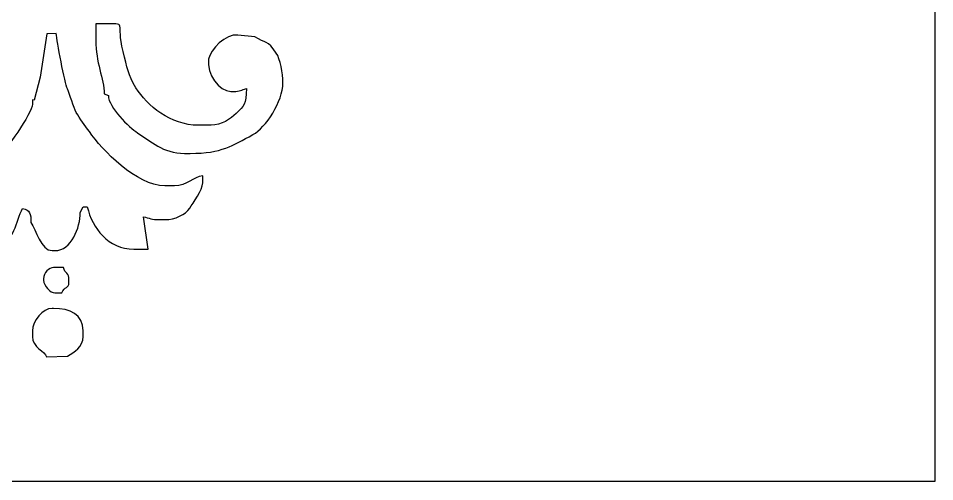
# Model space of a CAD drawing. Header units: centimetres. Extents: x -12.7 to 13.1, y -3.3 to 12.7.
# Drawn here: x -6.73 to -0.24, y -3.26 to 0.02 of the extents above; entities that cross this region are included whole.
import ezdxf

# ---------------------------------------------------------------- set-up
doc = ezdxf.new("R2010")
doc.units = ezdxf.units.CM
doc.header["$MEASUREMENT"] = 0
doc.layers.add('Layer 1', color=7, linetype='Continuous')

msp = doc.modelspace()

# ---------------------------------------------------------------- linework, layer by layer
at = {"layer": 'Layer 1', "color": 180}
for points, knots in [([(-12.68468, -3.26367), (-12.68468, -3.26367), (-0.23749, -3.26367), (-0.23749, -3.26367), (-0.23749, -3.26367), (-0.23749, -3.26367), (-0.23749, 12.73147), (-0.23749, 12.73147), (-0.23749, 12.73147), (-0.23749, 12.73147), (-12.68468, 12.73147), (-12.68468, 12.73147), (-12.68468, 12.73147), (-12.68468, 12.73147), (-12.68468, -3.26367), (-12.68468, -3.26367)], [0, 0, 0, 0, 0.2, 0.2, 0.2, 0.2, 0.4, 0.4, 0.4, 0.4, 0.6, 0.6, 0.6, 0.6, 1, 1, 1, 1]), ([(-5.22434, -0.49971), (-5.3076, -0.49971), (-5.39824, -0.37465), (-5.38261, -0.27229), (-5.38261, -0.27229), (-5.37181, -0.20161), (-5.25902, -0.09077), (-5.17448, -0.10059), (-5.17448, -0.10059), (-5.17448, -0.10059), (-5.05502, -0.1125), (-5.05502, -0.1125), (-5.05502, -0.1125), (-4.97754, -0.16231), (-4.96519, -0.13293), (-4.90265, -0.22775), (-4.90265, -0.22775), (-4.87534, -0.26916), (-4.85532, -0.3706), (-4.85532, -0.43984), (-4.85532, -0.43984), (-4.85532, -0.56676), (-4.97795, -0.75938), (-5.06788, -0.80591), (-5.06788, -0.80591), (-5.21871, -0.88395), (-5.28303, -0.93875), (-5.51358, -0.93875), (-5.51358, -0.93875), (-5.51358, -0.93875), (-5.55348, -0.93875), (-5.55348, -0.93875), (-5.55348, -0.93875), (-5.70829, -0.93875), (-5.79096, -0.85055), (-5.88611, -0.79259), (-5.88611, -0.79259), (-5.94537, -0.75648), (-6.09207, -0.61196), (-6.09207, -0.52965), (-6.09207, -0.52965), (-6.09207, -0.52965), (-6.12127, -0.51781), (-6.12127, -0.51781), (-6.12127, -0.51781), (-6.12437, -0.41234), (-6.18183, -0.28774), (-6.18183, -0.1405), (-6.18183, -0.1405), (-6.18183, -0.1405), (-6.18183, -0.02076), (-6.18183, -0.02076), (-6.18183, -0.02076), (-6.18183, -0.02076), (-6.13195, -0.02076), (-6.13195, -0.02076), (-6.13195, -0.02076), (-5.94622, -0.02076), (-6.04155, -0.0034), (-5.98833, -0.21633), (-5.98833, -0.21633), (-5.95932, -0.33244), (-5.9528, -0.38185), (-5.89667, -0.47387), (-5.89667, -0.47387), (-5.81811, -0.60266), (-5.65178, -0.73919), (-5.45374, -0.73919), (-5.45374, -0.73919), (-5.45374, -0.73919), (-5.36398, -0.73919), (-5.36398, -0.73919), (-5.36398, -0.73919), (-5.29217, -0.73919), (-5.2255, -0.69424), (-5.18674, -0.65707), (-5.18674, -0.65707), (-5.12763, -0.60036), (-5.11713, -0.59153), (-5.11463, -0.47975), (-5.11463, -0.47975), (-5.15034, -0.48808), (-5.1615, -0.49971), (-5.20439, -0.49971), (-5.20439, -0.49971), (-5.20439, -0.49971), (-5.22434, -0.49971), (-5.22434, -0.49971)], [0, 0, 0, 0, 0.0434783, 0.0434783, 0.0434783, 0.0434783, 0.0869565, 0.0869565, 0.0869565, 0.0869565, 0.1304348, 0.1304348, 0.1304348, 0.1304348, 0.173913, 0.173913, 0.173913, 0.173913, 0.2173913, 0.2173913, 0.2173913, 0.2173913, 0.2608696, 0.2608696, 0.2608696, 0.2608696, 0.3043478, 0.3043478, 0.3043478, 0.3043478, 0.3478261, 0.3478261, 0.3478261, 0.3478261, 0.3913043, 0.3913043, 0.3913043, 0.3913043, 0.4347826, 0.4347826, 0.4347826, 0.4347826, 0.4782609, 0.4782609, 0.4782609, 0.4782609, 0.5217391, 0.5217391, 0.5217391, 0.5217391, 0.5652174, 0.5652174, 0.5652174, 0.5652174, 0.6086957, 0.6086957, 0.6086957, 0.6086957, 0.6521739, 0.6521739, 0.6521739, 0.6521739, 0.6956522, 0.6956522, 0.6956522, 0.6956522, 0.7391304, 0.7391304, 0.7391304, 0.7391304, 0.7826087, 0.7826087, 0.7826087, 0.7826087, 0.826087, 0.826087, 0.826087, 0.826087, 0.8695652, 0.8695652, 0.8695652, 0.8695652, 0.9130435, 0.9130435, 0.9130435, 0.9130435, 1, 1, 1, 1]), ([(-6.52939, -0.09083), (-6.52939, -0.09083), (-6.46109, -0.09061), (-6.46109, -0.09061), (-6.46109, -0.09061), (-6.46109, -0.1367), (-6.3983, -0.4459), (-6.38302, -0.48148), (-6.38302, -0.48148), (-6.36433, -0.52499), (-6.34005, -0.61183), (-6.31997, -0.64791), (-6.31997, -0.64791), (-6.29243, -0.6974), (-6.26006, -0.73582), (-6.22705, -0.78444), (-6.22705, -0.78444), (-6.13887, -0.91425), (-5.89053, -1.16825), (-5.69312, -1.16825), (-5.69312, -1.16825), (-5.69312, -1.16825), (-5.62329, -1.16825), (-5.62329, -1.16825), (-5.62329, -1.16825), (-5.53424, -1.16825), (-5.49222, -1.10411), (-5.42382, -1.09841), (-5.42382, -1.09841), (-5.42382, -1.09841), (-5.42382, -1.14829), (-5.42382, -1.14829), (-5.42382, -1.14829), (-5.42382, -1.19538), (-5.49252, -1.29323), (-5.51548, -1.32602), (-5.51548, -1.32602), (-5.54831, -1.37291), (-5.61571, -1.40773), (-5.69312, -1.40773), (-5.69312, -1.40773), (-5.69312, -1.40773), (-5.733, -1.40773), (-5.733, -1.40773), (-5.733, -1.40773), (-5.78033, -1.40773), (-5.80505, -1.39655), (-5.84272, -1.38777), (-5.84272, -1.38777), (-5.84272, -1.38777), (-5.81087, -1.61696), (-5.81087, -1.61696), (-5.81087, -1.61696), (-5.81087, -1.61696), (-5.91253, -1.61728), (-5.91253, -1.61728), (-5.91253, -1.61728), (-6.09383, -1.61728), (-6.20687, -1.46734), (-6.24167, -1.31793), (-6.24167, -1.31793), (-6.24167, -1.31793), (-6.27159, -1.31793), (-6.27159, -1.31793), (-6.27159, -1.31793), (-6.27159, -1.31793), (-6.29166, -1.35777), (-6.29166, -1.35777), (-6.29166, -1.35777), (-6.29153, -1.46417), (-6.35303, -1.62726), (-6.47105, -1.62726), (-6.47105, -1.62726), (-6.47105, -1.62726), (-6.491, -1.62726), (-6.491, -1.62726), (-6.491, -1.62726), (-6.57015, -1.62726), (-6.60616, -1.47916), (-6.64062, -1.42769), (-6.64062, -1.42769), (-6.64062, -1.36383), (-6.64723, -1.34031), (-6.70045, -1.32791), (-6.70045, -1.32791), (-6.72432, -1.37303), (-6.7364, -1.43377), (-6.76191, -1.48595), (-6.76191, -1.48595), (-6.79907, -1.56192), (-6.82004, -1.53756), (-6.86004, -1.59732), (-6.86004, -1.59732), (-6.94531, -1.59732), (-6.99063, -1.64721), (-7.08943, -1.64721), (-7.08943, -1.64721), (-7.08943, -1.64721), (-7.11935, -1.64721), (-7.11935, -1.64721), (-7.11935, -1.64721), (-7.11935, -1.64721), (-7.11935, -1.55741), (-7.11935, -1.55741), (-7.11935, -1.55741), (-7.11935, -1.55741), (-7.0994, -1.55741), (-7.0994, -1.55741), (-7.0994, -1.55741), (-7.0994, -1.55741), (-7.0994, -1.41771), (-7.0994, -1.41771), (-7.0994, -1.41771), (-7.15398, -1.41893), (-7.16973, -1.43767), (-7.22906, -1.43767), (-7.22906, -1.43767), (-7.22906, -1.43767), (-7.23904, -1.43767), (-7.23904, -1.43767), (-7.23904, -1.43767), (-7.33468, -1.43767), (-7.36016, -1.41258), (-7.41862, -1.37785), (-7.41862, -1.37785), (-7.45377, -1.35697), (-7.50833, -1.27713), (-7.50833, -1.22812), (-7.50833, -1.22812), (-7.50833, -1.22812), (-7.50833, -1.16825), (-7.50833, -1.16825), (-7.50833, -1.16825), (-7.50833, -1.14526), (-7.50138, -1.13833), (-7.4784, -1.13833), (-7.4784, -1.13833), (-7.47735, -1.13833), (-7.3724, -1.19819), (-7.30885, -1.19819), (-7.30885, -1.19819), (-7.30885, -1.19819), (-7.27893, -1.19819), (-7.27893, -1.19819), (-7.27893, -1.19819), (-7.12258, -1.19819), (-6.95207, -1.06219), (-6.87408, -0.9746), (-6.87408, -0.9746), (-6.82743, -0.92223), (-6.63064, -0.65622), (-6.63064, -0.58952), (-6.63064, -0.58952), (-6.63064, -0.58952), (-6.63064, -0.55958), (-6.63064, -0.55958), (-6.63064, -0.55958), (-6.63064, -0.55958), (-6.61916, -0.56252), (-6.61916, -0.56252), (-6.61916, -0.56252), (-6.61916, -0.56252), (-6.5748, -0.39934), (-6.5748, -0.39934), (-6.5748, -0.39934), (-6.5748, -0.39934), (-6.52939, -0.09083), (-6.52939, -0.09083)], [0, 0, 0, 0, 0.0232558, 0.0232558, 0.0232558, 0.0232558, 0.0465116, 0.0465116, 0.0465116, 0.0465116, 0.0697674, 0.0697674, 0.0697674, 0.0697674, 0.0930233, 0.0930233, 0.0930233, 0.0930233, 0.1162791, 0.1162791, 0.1162791, 0.1162791, 0.1395349, 0.1395349, 0.1395349, 0.1395349, 0.1627907, 0.1627907, 0.1627907, 0.1627907, 0.1860465, 0.1860465, 0.1860465, 0.1860465, 0.2093023, 0.2093023, 0.2093023, 0.2093023, 0.2325581, 0.2325581, 0.2325581, 0.2325581, 0.255814, 0.255814, 0.255814, 0.255814, 0.2790698, 0.2790698, 0.2790698, 0.2790698, 0.3023256, 0.3023256, 0.3023256, 0.3023256, 0.3255814, 0.3255814, 0.3255814, 0.3255814, 0.3488372, 0.3488372, 0.3488372, 0.3488372, 0.372093, 0.372093, 0.372093, 0.372093, 0.3953488, 0.3953488, 0.3953488, 0.3953488, 0.4186047, 0.4186047, 0.4186047, 0.4186047, 0.4418605, 0.4418605, 0.4418605, 0.4418605, 0.4651163, 0.4651163, 0.4651163, 0.4651163, 0.4883721, 0.4883721, 0.4883721, 0.4883721, 0.5116279, 0.5116279, 0.5116279, 0.5116279, 0.5348837, 0.5348837, 0.5348837, 0.5348837, 0.5581395, 0.5581395, 0.5581395, 0.5581395, 0.5813953, 0.5813953, 0.5813953, 0.5813953, 0.6046512, 0.6046512, 0.6046512, 0.6046512, 0.627907, 0.627907, 0.627907, 0.627907, 0.6511628, 0.6511628, 0.6511628, 0.6511628, 0.6744186, 0.6744186, 0.6744186, 0.6744186, 0.6976744, 0.6976744, 0.6976744, 0.6976744, 0.7209302, 0.7209302, 0.7209302, 0.7209302, 0.744186, 0.744186, 0.744186, 0.744186, 0.7674419, 0.7674419, 0.7674419, 0.7674419, 0.7906977, 0.7906977, 0.7906977, 0.7906977, 0.8139535, 0.8139535, 0.8139535, 0.8139535, 0.8372093, 0.8372093, 0.8372093, 0.8372093, 0.8604651, 0.8604651, 0.8604651, 0.8604651, 0.8837209, 0.8837209, 0.8837209, 0.8837209, 0.9069767, 0.9069767, 0.9069767, 0.9069767, 0.9302326, 0.9302326, 0.9302326, 0.9302326, 0.9534884, 0.9534884, 0.9534884, 0.9534884, 1, 1, 1, 1]), ([(-6.55085, -1.82682), (-6.55085, -1.78447), (-6.51369, -1.74699), (-6.48103, -1.74699), (-6.48103, -1.74699), (-6.48103, -1.74699), (-6.41122, -1.74699), (-6.41122, -1.74699), (-6.41122, -1.74699), (-6.39882, -1.79345), (-6.37133, -1.77951), (-6.37133, -1.8368), (-6.37133, -1.8368), (-6.37133, -1.8368), (-6.37133, -1.85676), (-6.37133, -1.85676), (-6.37133, -1.85676), (-6.37133, -1.89354), (-6.404, -1.87907), (-6.42119, -1.9266), (-6.42119, -1.9266), (-6.42119, -1.9266), (-6.47105, -1.9266), (-6.47105, -1.9266), (-6.47105, -1.9266), (-6.50327, -1.9266), (-6.55085, -1.87689), (-6.55085, -1.8368), (-6.55085, -1.8368), (-6.55085, -1.8368), (-6.55085, -1.82682), (-6.55085, -1.82682)], [0, 0, 0, 0, 0.1111111, 0.1111111, 0.1111111, 0.1111111, 0.2222222, 0.2222222, 0.2222222, 0.2222222, 0.3333333, 0.3333333, 0.3333333, 0.3333333, 0.4444444, 0.4444444, 0.4444444, 0.4444444, 0.5555556, 0.5555556, 0.5555556, 0.5555556, 0.6666667, 0.6666667, 0.6666667, 0.6666667, 0.7777778, 0.7777778, 0.7777778, 0.7777778, 1, 1, 1, 1]), ([(-6.63064, -2.19601), (-6.63064, -2.12624), (-6.55568, -2.03636), (-6.491, -2.03636), (-6.491, -2.03636), (-6.491, -2.03636), (-6.48103, -2.03636), (-6.48103, -2.03636), (-6.48103, -2.03636), (-6.3635, -2.03636), (-6.27159, -2.08104), (-6.27159, -2.19601), (-6.27159, -2.19601), (-6.27159, -2.19601), (-6.27159, -2.23593), (-6.27159, -2.23593), (-6.27159, -2.23593), (-6.27159, -2.3117), (-6.33509, -2.34467), (-6.38129, -2.37562), (-6.38129, -2.37562), (-6.38129, -2.37562), (-6.53086, -2.38016), (-6.53086, -2.38016), (-6.53086, -2.38016), (-6.54059, -2.33932), (-6.63064, -2.31541), (-6.63064, -2.23593), (-6.63064, -2.23593), (-6.63064, -2.23593), (-6.63064, -2.19601), (-6.63064, -2.19601)], [0, 0, 0, 0, 0.1111111, 0.1111111, 0.1111111, 0.1111111, 0.2222222, 0.2222222, 0.2222222, 0.2222222, 0.3333333, 0.3333333, 0.3333333, 0.3333333, 0.4444444, 0.4444444, 0.4444444, 0.4444444, 0.5555556, 0.5555556, 0.5555556, 0.5555556, 0.6666667, 0.6666667, 0.6666667, 0.6666667, 0.7777778, 0.7777778, 0.7777778, 0.7777778, 1, 1, 1, 1])]:
    msp.add_open_spline(points, degree=3, knots=knots, dxfattribs=at)

doc.saveas('drawing.dxf')
